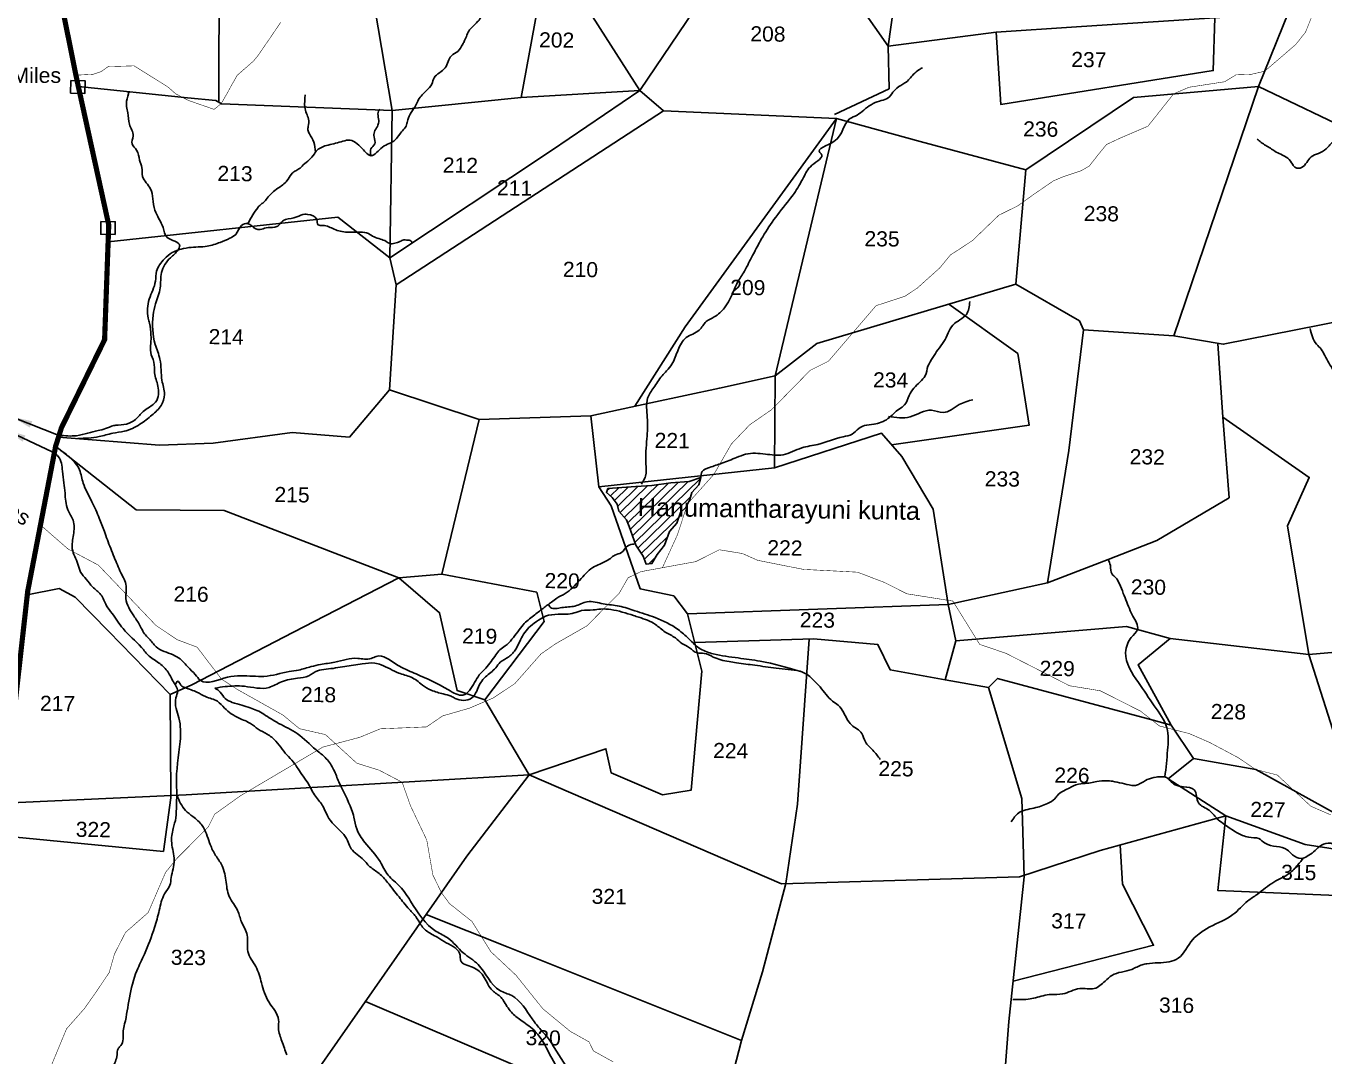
# Model space of a CAD drawing. Header units: feet. Extents: x 751091 to 766702, y 1607162 to 1618807.
# Drawn here: x 752347 to 754859, y 1612385 to 1614378 of the extents above; entities that cross this region are included whole.
import ezdxf
from ezdxf.enums import TextEntityAlignment as Align

# ---------------------------------------------------------------- set-up
doc = ezdxf.new("R2010")
doc.units = ezdxf.units.FT
doc.header["$LTSCALE"] = 15
doc.header["$MEASUREMENT"] = 0
doc.linetypes.add('HIDDEN2', pattern=[0.1875, 0.125, -0.0625])
for name, color, linetype in [('PLOT', 7, 'Continuous'), ('PLOT NO', 7, 'Continuous'), ('ROADS', 6, 'Continuous'), ('TANKS-STREAM', 4, 'Continuous'), ('VILLAGE STONES', 240, 'Continuous')]:
    doc.layers.add(name, color=color, linetype=linetype)
doc.layers.add('VILLAGE BOUNDRY', color=5, linetype='HIDDEN2', lineweight=100)
doc.styles.get("Standard").update_dxf_attribs({"font": 'arial.ttf'})
doc.dimstyles.get("Standard").update_dxf_attribs({"dimtxt": 0.18, "dimasz": 40, "dimexe": 0.18, "dimexo": 0.0625, "dimgap": 0.09, "dimtad": 0, "dimtih": 1, "dimtoh": 1, "dimdec": 4, "dimzin": 0, "dimdsep": 46, "dimtxsty": 'Standard', "dimcen": 0.09, "dimadec": 0, "dimazin": 0, "dimtfac": 1, "dimtdec": 4, "dimtofl": 0, "dimtmove": 0, "dimatfit": 3, "dimfxl": 1, "dimtolj": 1, "dimtzin": 0, "dimarcsym": 0})
pattern_1 = [(44.195984, (-2315.616, 53486.583), (-8.48262893, 8.72410213), [])]

msp = doc.modelspace()

# ---------------------------------------------------------------- hatches: boundary and pattern name
at = {"layer": 'TANKS-STREAM'}
h = msp.add_hatch(dxfattribs=at)
h.set_pattern_fill('ANSI31', color=256, scale=97.345554, angle=-0.804)
h.set_pattern_definition(pattern_1)
h.paths.add_polyline_path([(753518.3, 1613374.6), (753518.2, 1613374.6), (753518, 1613374.6), (753518.1, 1613374.6), (753518.2, 1613374.6), (753518.2, 1613374.6)])
h.paths.add_polyline_path([(753508.9, 1613369.8), (753508.8, 1613369.7), (753508.7, 1613369.5), (753508.7, 1613369.6), (753508.8, 1613369.6), (753508.8, 1613369.7), (753508.9, 1613369.7)])
h.paths.add_polyline_path([(753508.6, 1613369.5), (753508.5, 1613369.3), (753508.4, 1613369.2), (753508.5, 1613369.3), (753508.5, 1613369.3), (753508.6, 1613369.4), (753508.6, 1613369.4)])
h.paths.add_polyline_path([(753509.2, 1613370.1), (753509.1, 1613370), (753509, 1613369.8), (753509, 1613369.9), (753509.1, 1613369.9), (753509.1, 1613370), (753509.2, 1613370)])
h.paths.add_polyline_path([(753508.4, 1613369.2), (753508.3, 1613369), (753508.1, 1613368.9), (753508.2, 1613368.9), (753508.2, 1613369), (753508.3, 1613369), (753508.3, 1613369.1)])
h.paths.add_polyline_path([(753509.5, 1613370.4), (753509.4, 1613370.3), (753509.3, 1613370.1), (753509.3, 1613370.2), (753509.4, 1613370.2), (753509.4, 1613370.3), (753509.5, 1613370.3)])
h.paths.add_polyline_path([(753508.1, 1613368.8), (753508, 1613368.7), (753507.9, 1613368.6), (753508, 1613368.7), (753508, 1613368.7), (753508, 1613368.8)])
h.paths.add_polyline_path([(753509.8, 1613370.7), (753509.7, 1613370.6), (753509.6, 1613370.4), (753509.6, 1613370.5), (753509.7, 1613370.5), (753509.7, 1613370.6), (753509.8, 1613370.6)])
h.paths.add_polyline_path([(753507.9, 1613368.6), (753507.8, 1613368.4), (753507.8, 1613368.4), (753507.8, 1613368.5)])
h.paths.add_polyline_path([(753510.1, 1613371), (753510, 1613370.9), (753509.8, 1613370.7), (753509.9, 1613370.8), (753509.9, 1613370.8), (753510, 1613370.9), (753510.1, 1613370.9)])
h.paths.add_polyline_path([(753653.2, 1613507.5), (753653.1, 1613507.2), (753653.1, 1613507.2), (753653.1, 1613507.2), (753653.1, 1613507.2), (753653.1, 1613507.3), (753653.2, 1613507.3), (753653.2, 1613507.3), (753653.2, 1613507.3), (753653.2, 1613507.3), (753653.2, 1613507.3), (753653.2, 1613507.3), (753653.2, 1613507.4), (753653.2, 1613507.4), (753653.2, 1613507.4), (753653.2, 1613507.4), (753653.2, 1613507.4), (753653.2, 1613507.4), (753653.2, 1613507.4), (753653.2, 1613507.5), (753653.2, 1613507.5), (753653.2, 1613507.5), (753653.2, 1613507.5), (753653.2, 1613507.5), (753653.2, 1613507.5), (753653.2, 1613507.5)])
h.paths.add_polyline_path([(753510.4, 1613371.2), (753510.3, 1613371.1), (753510.2, 1613371), (753510.2, 1613371.1), (753510.3, 1613371.1), (753510.3, 1613371.2), (753510.4, 1613371.2)])
h.paths.add_polyline_path([(753653.1, 1613507), (753653.1, 1613506.8), (753653.1, 1613506.8), (753653.1, 1613506.9), (753653.1, 1613506.9), (753653.1, 1613506.9), (753653.1, 1613506.9), (753653.1, 1613506.9), (753653.1, 1613506.9), (753653.1, 1613506.9), (753653.1, 1613507), (753653.1, 1613507), (753653.1, 1613507), (753653.1, 1613507), (753653.1, 1613507), (753653.1, 1613507), (753653.1, 1613507), (753653.1, 1613507.1), (753653.1, 1613507.1), (753653.1, 1613507.1), (753653.1, 1613507.1), (753653.1, 1613507.1), (753653.1, 1613507.1), (753653.1, 1613507.1), (753653.1, 1613507.2), (753653.1, 1613507.2), (753653.1, 1613507.2)])
h.paths.add_polyline_path([(753510.7, 1613371.5), (753510.6, 1613371.4), (753510.5, 1613371.3), (753510.5, 1613371.3), (753510.6, 1613371.4), (753510.6, 1613371.4), (753510.7, 1613371.5)])
h.paths.add_polyline_path([(753653.1, 1613506.6), (753653.1, 1613506.5), (753653.1, 1613506.5), (753653.1, 1613506.5), (753653.1, 1613506.5), (753653.1, 1613506.5), (753653.1, 1613506.5), (753653.1, 1613506.6), (753653.1, 1613506.6), (753653.1, 1613506.6), (753653.1, 1613506.6), (753653.1, 1613506.6), (753653.1, 1613506.6), (753653.1, 1613506.6), (753653.1, 1613506.7), (753653.1, 1613506.7), (753653.1, 1613506.7), (753653.1, 1613506.7), (753653.1, 1613506.7), (753653.1, 1613506.7), (753653.1, 1613506.7), (753653.1, 1613506.8), (753653.1, 1613506.8), (753653.1, 1613506.8), (753653.1, 1613506.8), (753653.1, 1613506.8), (753653.1, 1613506.8)])
h.paths.add_polyline_path([(753511, 1613371.8), (753510.9, 1613371.7), (753510.8, 1613371.5), (753510.8, 1613371.6), (753510.9, 1613371.6), (753510.9, 1613371.7), (753511, 1613371.7)])
h.paths.add_polyline_path([(753653, 1613506.3), (753653, 1613506.1), (753653, 1613506.1), (753653, 1613506.1), (753653, 1613506.1), (753653, 1613506.2), (753653, 1613506.2), (753653, 1613506.2), (753653, 1613506.2), (753653, 1613506.2), (753653, 1613506.2), (753653, 1613506.2), (753653, 1613506.3), (753653, 1613506.3), (753653, 1613506.3), (753653, 1613506.3), (753653, 1613506.3), (753653, 1613506.3), (753653, 1613506.3), (753653, 1613506.4), (753653, 1613506.4), (753653, 1613506.4), (753653.1, 1613506.4), (753653.1, 1613506.4), (753653.1, 1613506.4), (753653.1, 1613506.4), (753653.1, 1613506.5)])
h.paths.add_polyline_path([(753511.4, 1613372), (753511.2, 1613371.9), (753511.1, 1613371.8), (753511.1, 1613371.8), (753511.2, 1613371.9), (753511.3, 1613371.9), (753511.3, 1613372)])
h.paths.add_polyline_path([(753653, 1613505.9), (753653, 1613505.7), (753653, 1613505.7), (753653, 1613505.8), (753653, 1613505.8), (753653, 1613505.8), (753653, 1613505.8), (753653, 1613505.8), (753653, 1613505.8), (753653, 1613505.8), (753653, 1613505.9), (753653, 1613505.9), (753653, 1613505.9), (753653, 1613505.9), (753653, 1613505.9), (753653, 1613505.9), (753653, 1613505.9), (753653, 1613506), (753653, 1613506), (753653, 1613506), (753653, 1613506), (753653, 1613506), (753653, 1613506), (753653, 1613506), (753653, 1613506.1), (753653, 1613506.1), (753653, 1613506.1)])
h.paths.add_polyline_path([(753511.7, 1613372.2), (753511.6, 1613372.1), (753511.4, 1613372), (753511.5, 1613372.1), (753511.5, 1613372.1), (753511.6, 1613372.2), (753511.6, 1613372.2)])
h.paths.add_polyline_path([(753653, 1613505.5), (753652.9, 1613505.4), (753652.9, 1613505.4), (753652.9, 1613505.4), (753652.9, 1613505.4), (753653, 1613505.4), (753653, 1613505.4), (753653, 1613505.4), (753653, 1613505.5), (753653, 1613505.5), (753653, 1613505.5), (753653, 1613505.5), (753653, 1613505.5), (753653, 1613505.5), (753653, 1613505.5), (753653, 1613505.6), (753653, 1613505.6), (753653, 1613505.6), (753653, 1613505.6), (753653, 1613505.6), (753653, 1613505.6), (753653, 1613505.6), (753653, 1613505.7), (753653, 1613505.7), (753653, 1613505.7), (753653, 1613505.7), (753653, 1613505.7)])
h.paths.add_polyline_path([(753512, 1613372.4), (753511.9, 1613372.4), (753511.8, 1613372.3), (753511.8, 1613372.3), (753511.9, 1613372.3), (753511.9, 1613372.4), (753512, 1613372.4)])
h.paths.add_polyline_path([(753652.9, 1613505.2), (753652.9, 1613505), (753652.9, 1613505), (753652.9, 1613505), (753652.9, 1613505), (753652.9, 1613505.1), (753652.9, 1613505.1), (753652.9, 1613505.1), (753652.9, 1613505.1), (753652.9, 1613505.1), (753652.9, 1613505.1), (753652.9, 1613505.1), (753652.9, 1613505.2), (753652.9, 1613505.2), (753652.9, 1613505.2), (753652.9, 1613505.2), (753652.9, 1613505.2), (753652.9, 1613505.2), (753652.9, 1613505.2), (753652.9, 1613505.3), (753652.9, 1613505.3), (753652.9, 1613505.3), (753652.9, 1613505.3), (753652.9, 1613505.3), (753652.9, 1613505.3), (753652.9, 1613505.3), (753652.9, 1613505.3)])
h.paths.add_polyline_path([(753512.4, 1613372.6), (753512.2, 1613372.6), (753512.1, 1613372.5), (753512.2, 1613372.5), (753512.2, 1613372.5), (753512.3, 1613372.6), (753512.3, 1613372.6)])
h.paths.add_polyline_path([(753652.9, 1613504.8), (753652.9, 1613504.6), (753652.9, 1613504.6), (753652.9, 1613504.7), (753652.9, 1613504.7), (753652.9, 1613504.7), (753652.9, 1613504.7), (753652.9, 1613504.7), (753652.9, 1613504.7), (753652.9, 1613504.7), (753652.9, 1613504.8), (753652.9, 1613504.8), (753652.9, 1613504.8), (753652.9, 1613504.8), (753652.9, 1613504.8), (753652.9, 1613504.8), (753652.9, 1613504.8), (753652.9, 1613504.9), (753652.9, 1613504.9), (753652.9, 1613504.9), (753652.9, 1613504.9), (753652.9, 1613504.9), (753652.9, 1613504.9), (753652.9, 1613504.9), (753652.9, 1613505), (753652.9, 1613505), (753652.9, 1613505)])
h.paths.add_polyline_path([(753512.7, 1613372.8), (753512.6, 1613372.8), (753512.5, 1613372.7), (753512.5, 1613372.7), (753512.6, 1613372.7), (753512.6, 1613372.8), (753512.7, 1613372.8)])
h.paths.add_polyline_path([(753652.9, 1613504.4), (753652.8, 1613504.2), (753652.8, 1613504.2), (753652.8, 1613504.3), (753652.8, 1613504.3), (753652.8, 1613504.3), (753652.8, 1613504.3), (753652.8, 1613504.3), (753652.8, 1613504.3), (753652.8, 1613504.3), (753652.8, 1613504.4), (753652.9, 1613504.4), (753652.9, 1613504.4), (753652.9, 1613504.4), (753652.9, 1613504.4), (753652.9, 1613504.4), (753652.9, 1613504.4), (753652.9, 1613504.5), (753652.9, 1613504.5), (753652.9, 1613504.5), (753652.9, 1613504.5), (753652.9, 1613504.5), (753652.9, 1613504.5), (753652.9, 1613504.5), (753652.9, 1613504.6), (753652.9, 1613504.6), (753652.9, 1613504.6)])
h.paths.add_polyline_path([(753513.1, 1613373), (753513, 1613373), (753512.8, 1613372.9), (753512.9, 1613372.9), (753512.9, 1613372.9), (753513, 1613373), (753513, 1613373)])
h.paths.add_polyline_path([(753652.8, 1613504.1), (753652.8, 1613503.9), (753652.8, 1613503.9), (753652.8, 1613503.9), (753652.8, 1613503.9), (753652.8, 1613504), (753652.8, 1613504), (753652.8, 1613504), (753652.8, 1613504), (753652.8, 1613504), (753652.8, 1613504), (753652.8, 1613504)])
h.paths.add_polyline_path([(753513.5, 1613373.2), (753513.3, 1613373.1), (753513.2, 1613373.1), (753513.2, 1613373.1), (753513.3, 1613373.1), (753513.4, 1613373.1), (753513.4, 1613373.2)])
h.paths.add_polyline_path([(753523.8, 1613375.4), (753523.5, 1613375.4), (753523.6, 1613375.4), (753523.6, 1613375.4), (753523.7, 1613375.4), (753523.8, 1613375.4)])
h.paths.add_polyline_path([(753513.9, 1613373.4), (753513.7, 1613373.3), (753513.5, 1613373.2), (753513.6, 1613373.3), (753513.7, 1613373.3), (753513.7, 1613373.3), (753513.8, 1613373.3)])
h.paths.add_polyline_path([(753522.9, 1613375.3), (753522.7, 1613375.3), (753522.8, 1613375.3), (753522.9, 1613375.3), (753523, 1613375.3), (753523, 1613375.3)])
h.paths.add_polyline_path([(753514.2, 1613373.5), (753514.1, 1613373.5), (753513.9, 1613373.4), (753514, 1613373.4), (753514, 1613373.4), (753514.1, 1613373.5), (753514.2, 1613373.5)])
h.paths.add_polyline_path([(753522.5, 1613375.2), (753522.4, 1613375.2), (753522.5, 1613375.2), (753522.5, 1613375.2), (753522.6, 1613375.3), (753522.7, 1613375.3)])
h.paths.add_polyline_path([(753514.6, 1613373.6), (753514.4, 1613373.6), (753514.3, 1613373.5), (753514.4, 1613373.6), (753514.4, 1613373.6), (753514.5, 1613373.6)])
h.paths.add_polyline_path([(753522.1, 1613375.2), (753522, 1613375.2), (753522.1, 1613375.2), (753522.2, 1613375.2), (753522.2, 1613375.2), (753522.3, 1613375.2)])
h.paths.add_polyline_path([(753514.9, 1613373.8), (753514.7, 1613373.7), (753514.6, 1613373.7), (753514.7, 1613373.7), (753514.7, 1613373.7), (753514.8, 1613373.7)])
h.paths.add_polyline_path([(753521.8, 1613375.2), (753521.6, 1613375.1), (753521.7, 1613375.1), (753521.8, 1613375.2), (753521.9, 1613375.2), (753521.9, 1613375.2)])
h.paths.add_polyline_path([(753515.2, 1613373.9), (753515.1, 1613373.8), (753514.9, 1613373.8), (753515, 1613373.8), (753515.1, 1613373.8), (753515.1, 1613373.8)])
h.paths.add_polyline_path([(753521.4, 1613375.1), (753521.3, 1613375.1), (753521.3, 1613375.1), (753521.4, 1613375.1), (753521.5, 1613375.1), (753521.6, 1613375.1)])
h.paths.add_polyline_path([(753515.5, 1613374), (753515.4, 1613373.9), (753515.3, 1613373.9), (753515.3, 1613373.9), (753515.4, 1613373.9), (753515.5, 1613374)])
h.paths.add_polyline_path([(753521, 1613375.1), (753520.9, 1613375), (753521, 1613375.1), (753521, 1613375.1), (753521.1, 1613375.1), (753521.2, 1613375.1)])
h.paths.add_polyline_path([(753515.9, 1613374.1), (753515.7, 1613374), (753515.6, 1613374), (753515.7, 1613374), (753515.7, 1613374), (753515.8, 1613374.1)])
h.paths.add_polyline_path([(753520.7, 1613375), (753520.5, 1613375), (753520.6, 1613375), (753520.7, 1613375), (753520.8, 1613375), (753520.8, 1613375)])
h.paths.add_polyline_path([(753516.2, 1613374.2), (753516.1, 1613374.1), (753515.9, 1613374.1), (753516, 1613374.1), (753516.1, 1613374.1), (753516.1, 1613374.2)])
h.paths.add_polyline_path([(753520.3, 1613375), (753520.2, 1613374.9), (753520.2, 1613375), (753520.3, 1613375), (753520.4, 1613375), (753520.5, 1613375)])
h.paths.add_polyline_path([(753516.6, 1613374.3), (753516.4, 1613374.2), (753516.3, 1613374.2), (753516.3, 1613374.2), (753516.4, 1613374.2), (753516.5, 1613374.2)])
h.paths.add_polyline_path([(753519.9, 1613374.9), (753519.8, 1613374.9), (753519.9, 1613374.9), (753520, 1613374.9), (753520, 1613374.9), (753520.1, 1613374.9)])
h.paths.add_polyline_path([(753516.9, 1613374.3), (753516.8, 1613374.3), (753516.6, 1613374.3), (753516.7, 1613374.3), (753516.8, 1613374.3), (753516.8, 1613374.3)])
h.paths.add_polyline_path([(753519.6, 1613374.9), (753519.4, 1613374.8), (753519.5, 1613374.9), (753519.6, 1613374.9), (753519.7, 1613374.9), (753519.7, 1613374.9)])
h.paths.add_polyline_path([(753517.2, 1613374.4), (753517.1, 1613374.4), (753517, 1613374.4), (753517, 1613374.4), (753517.1, 1613374.4), (753517.2, 1613374.4)])
h.paths.add_polyline_path([(753519.2, 1613374.8), (753519.1, 1613374.8), (753519.2, 1613374.8), (753519.2, 1613374.8), (753519.3, 1613374.8), (753519.4, 1613374.8)])
h.paths.add_polyline_path([(753517.6, 1613374.5), (753517.4, 1613374.5), (753517.3, 1613374.4), (753517.4, 1613374.5), (753517.5, 1613374.5), (753517.5, 1613374.5)])
h.paths.add_polyline_path([(753518.9, 1613374.7), (753518.7, 1613374.7), (753518.8, 1613374.7), (753518.9, 1613374.7), (753518.9, 1613374.8), (753519, 1613374.8)])
h.paths.add_polyline_path([(753517.9, 1613374.6), (753517.8, 1613374.5), (753517.7, 1613374.5), (753517.7, 1613374.5), (753517.8, 1613374.5), (753517.9, 1613374.6)])
h.paths.add_polyline_path([(753518.7, 1613374.7), (753518.5, 1613374.7), (753518.4, 1613374.7), (753518.4, 1613374.7), (753518.5, 1613374.7), (753518.6, 1613374.7)])
h = msp.add_hatch(dxfattribs=at)
h.set_pattern_fill('ANSI31', color=256, scale=97.345554, angle=-0.804)
h.set_pattern_definition(pattern_1)
h.paths.add_polyline_path([(753509.5, 1613422.6), (753514.1, 1613409.7), (753527.2, 1613373.1), (753541.3, 1613351.9), (753547.2, 1613336.6), (753558.4, 1613337.5), (753568.7, 1613355.2), (753582.8, 1613373.1), (753592.5, 1613399.7), (753606.9, 1613415.9), (753613.6, 1613436.6), (753623.8, 1613446), (753631.5, 1613461.3), (753635.8, 1613475.4), (753649.3, 1613489.7), (753652.8, 1613503.9), (753630.4, 1613496.5), (753594.8, 1613493.8), (753558.4, 1613488.9), (753527, 1613486.8), (753473.1, 1613483), (753470.3, 1613475.3), (753481.6, 1613465.3), (753491, 1613452.7), (753494.6, 1613439.1)])

# ---------------------------------------------------------------- linework, layer by layer
at = {"layer": 'PLOT'}
for points in [[(753472.6, 1615083.6), (753662.7, 1615088.3), (753827.7, 1614816.5), (753770.6, 1614703.6), (753744.3, 1614562.6), (753535.1, 1614253.2), (753432.9, 1614412), (753363.1, 1614552.3), (753305.5, 1614239.2)], [(752747.8, 1614788.7), (752757.6, 1614710.3), (752680.4, 1614666.1), (752689, 1614627.2), (752769.5, 1614601.5), (752721.1, 1614492), (752720.1, 1614230.2)], [(754067.5, 1614711.7), (754015.6, 1614338.8), (754017.4, 1614256.2), (753911.6, 1614206.7)], [(753090.1, 1614692.3), (753053.6, 1614601.1), (753021.7, 1614416), (753056, 1614214.4)], [(755939.6, 1614583.4), (755581.3, 1614577.1), (755334.8, 1614572.7), (755105.9, 1614538.7), (755044.1, 1614583.2), (754896.9, 1614475.7), (754791, 1614405.9), (754732.2, 1614260.5), (754568.4, 1613778.3), (754664.1, 1613761.9), (754945.1, 1613817.3), (755106.8, 1613801.9), (755146, 1613836.2)], [(754791, 1614405.9), (754667.1, 1614394.5), (754380.3, 1614376), (754224.7, 1614365.9), (754015.6, 1614338.8), (753895.5, 1614510.2)], [(752448.5, 1614260.3), (752659.6, 1614239), (752714.4, 1614233.5), (752725.8, 1614226.9), (753056, 1614214.4), (753305.5, 1614239.2), (753535.1, 1614253.2), (753581, 1614213.8), (753915.5, 1614198.4), (754077.6, 1614154), (754282.1, 1614099.7), (754490.1, 1614239.5), (754732.2, 1614260.5), (754926.4, 1614167.8), (755021.9, 1614367.5), (755169, 1614397.5), (755390, 1614334.9), (755432.2, 1614159.6), (755469.5, 1614168.6), (755433.9, 1614316.5), (755495.7, 1614381.4)], [(754224.7, 1614365.9), (754233.8, 1614225.5), (754644.5, 1614291.5), (754647.4, 1614393.2)], [(753051.1, 1613929.2), (753364.2, 1614137.1), (753535.1, 1614253.2)], [(752506.2, 1613960.1), (752950.4, 1614007.8), (753051.1, 1613929.2), (753056, 1614214.4)], [(753581, 1614213.8), (753063.3, 1613876.9), (753051.1, 1613929.2)], [(753050.8, 1613673.6), (753224.2, 1613616.7), (753440.5, 1613623.8), (753556.4, 1613648.7), (753689, 1613677.3), (753797.2, 1613700.6), (753915.5, 1614198.4)], [(753915.5, 1614198.4), (753782, 1614014.8), (753622.7, 1613795.7), (753525.2, 1613642)], [(753797.2, 1613700.6), (753877.4, 1613763.2), (754262.3, 1613878.4), (754282.1, 1614099.7)], [(752410.1, 1613582.5), (752605.3, 1613567), (752709.1, 1613570.3), (752862.1, 1613591.2), (752972.9, 1613582.5), (753050.8, 1613673.6), (753063.3, 1613876.9)], [(754262.3, 1613878.4), (754385.6, 1613807.1), (754393.4, 1613789.8), (754568.4, 1613778.3)], [(754133.2, 1613839.8), (754266.4, 1613743.9), (754288.7, 1613605.6), (754022.3, 1613567.3)], [(754945.1, 1613817.3), (754972.8, 1613687.6), (755037.4, 1613690.9), (754981.9, 1613577.9), (755088.2, 1613388.1), (755095, 1613185.1), (754829.4, 1613161.9), (754908.4, 1612914.8), (754942.1, 1612809.3), (754951.6, 1612774.3), (754822.7, 1612794.2), (754668.8, 1612849.5), (754425.9, 1612782.5), (754269.8, 1612731.5), (753809.1, 1612718.3), (753321.1, 1612929.2), (753200.3, 1612771.4), (753064.9, 1612577.8), (752882.7, 1612317.2), (752636.1, 1612190.9), (752474, 1612094.7), (752469.5, 1612074.1), (752470.5, 1612043.5), (752305.1, 1611960)], [(754393.4, 1613789.8), (754365.2, 1613556.1), (754324.1, 1613300.1)], [(753641.2, 1613185), (753870.8, 1613191.8), (753995.8, 1613181), (754019.3, 1613132.2), (754125.6, 1613112.9), (754146.6, 1613188.4), (754131.4, 1613258.3), (754324.1, 1613300.1), (754441.4, 1613345.7), (754535.6, 1613382.3), (754675.6, 1613464.9), (754663, 1613621), (754653.7, 1613763.7)], [(753440.5, 1613623.8), (753455.6, 1613485.9), (753795.3, 1613523.1), (753797.2, 1613700.6)], [(752304.5, 1612873.9), (752656.9, 1612890.1), (753321.1, 1612929.2), (753235, 1613073.9), (753181.4, 1613091.8), (753147.6, 1613242.4), (753068.6, 1613309.9), (753151.8, 1613317.1), (753224.2, 1613616.7)], [(754146.6, 1613188.4), (754476.6, 1613215.9), (754561.4, 1613193), (754829.4, 1613161.9), (754788.5, 1613410.8), (754830.5, 1613504.2), (754663, 1613621)], [(753795.3, 1613523.1), (754002.7, 1613589.9), (754042, 1613544.7), (754102.8, 1613442.8), (754131.4, 1613258.3), (753627.3, 1613240.2), (753600.6, 1613275.5), (753535.6, 1613289), (753479.5, 1613449.2), (753455.6, 1613485.9)], [(752404.5, 1613564.5), (752560.1, 1613441.8), (752730.5, 1613440.3), (753068.6, 1613309.9), (752864.5, 1613204.7), (752667.8, 1613103.3), (752626.4, 1613084.5), (752506.9, 1613206.8), (752442.4, 1613272.8), (752411.3, 1613289.2), (752349.7, 1613277.4)], [(753151.8, 1613317.1), (753335.5, 1613282.2), (753349.6, 1613225.3), (753235, 1613073.9)], [(753321.1, 1612929.2), (753469.4, 1612979.4), (753479.7, 1612932.7), (753578.8, 1612890.4), (753634.1, 1612899.2), (753655.1, 1613129.8), (753627.3, 1613240.2)], [(753862.6, 1613191.5), (753840.3, 1612871.9), (753817.3, 1612718.5), (753772.2, 1612547.6), (753731.5, 1612414.9), (753676.8, 1612203), (753659.7, 1612040.5), (753616.2, 1611899.9), (753698.1, 1611732.7), (753728.7, 1611634.9), (753777, 1611442.8), (753724.1, 1611302.4), (753247.5, 1611405.1), (753215.5, 1611412), (753139.2, 1611612.7), (752971.1, 1612042.7), (752973.3, 1612093.3), (752882.7, 1612317.2)], [(754561.4, 1613193), (754499, 1613142), (754563.4, 1613025.2)], [(754125.6, 1613112.9), (754209.9, 1613097.7), (754274.2, 1612883.4), (754278.6, 1612731.7), (754249.2, 1612452), (754214.7, 1612007.7), (754368.5, 1611762.3), (754555.6, 1611463.8), (754998.2, 1611595.7), (755327.6, 1611692.4), (755366.7, 1611971.7), (755386.1, 1612035.9), (755388.3, 1612084.5), (755436.1, 1612268.7), (755493.7, 1612493.9), (755581.1, 1612648.3), (755543.3, 1612736.1), (755637.4, 1612808.9)], [(754209.9, 1613097.7), (754227.3, 1613115.5), (754528.1, 1613034.7), (754563.4, 1613025.2), (754606.3, 1612960.3), (754557.5, 1612921.4), (754668.8, 1612849.5)], [(752626.4, 1613084.5), (752627.6, 1612884.2), (752613.1, 1612780.9), (752300.9, 1612810.8)], [(754606.3, 1612960.3), (754726.7, 1612939.2), (754937.9, 1612822.3), (755019.1, 1612868.5), (755219.5, 1612719.2), (755302.6, 1612684.2), (755353, 1612682), (755367.3, 1612724.5)], [(754668.8, 1612849.5), (754653.6, 1612705), (754945.2, 1612692.7)], [(754257.3, 1612529.5), (754529.1, 1612599.1), (754468.7, 1612717.5), (754464.7, 1612793.2)], [(753121.5, 1612658.8), (753280.3, 1612595.8), (753731.5, 1612414.9)], [(753676.8, 1612203), (753004, 1612490.7)]]:
    msp.add_lwpolyline(points, dxfattribs=at)
at = {"layer": 'ROADS', "linetype": 'HIDDEN2', "ltscale": 10, "const_width": 1}
for points in [[(752840.1, 1614384.8), (752818.5, 1614353), (752796.1, 1614320.5), (752787.4, 1614309.8), (752756, 1614282.4), (752745.8, 1614264.6), (752736, 1614246.7), (752724.9, 1614227.4), (752711.2, 1614216.4), (752697.5, 1614221.1), (752661.2, 1614233.8), (752637.1, 1614246.3), (752621.4, 1614260), (752583.3, 1614283.8), (752556.4, 1614300.6), (752527.5, 1614299.7), (752506.2, 1614299.1), (752492.4, 1614289.3), (752477.2, 1614284.2), (752455.6, 1614283.1), (752443.8, 1614282.5)], [(753578.7, 1613329.6), (753607.6, 1613393), (753627.6, 1613453.7), (753678.3, 1613510.3), (753712.3, 1613569.2), (753747.8, 1613606.3), (753790.1, 1613635.5), (753829.3, 1613675.5), (753864.5, 1613711.4), (753900, 1613729.2), (753919.3, 1613751.7), (753942.8, 1613779.1), (753992.1, 1613836.6), (754047.8, 1613854.7), (754071.5, 1613870.3), (754096.5, 1613892.7), (754115.7, 1613909.9), (754135.8, 1613934.6), (754155, 1613947), (754178.7, 1613962.6), (754229.8, 1614011.7), (754266.2, 1614029.6), (754298.2, 1614052.6), (754335.4, 1614078.1), (754355.8, 1614086.7), (754389, 1614097.6), (754404.9, 1614106.9), (754423, 1614130.1), (754437.9, 1614148.3), (754465.4, 1614161.2), (754518.3, 1614183.9), (754567.8, 1614246.3), (754597.5, 1614259.1), (754654.1, 1614267.9), (754666.6, 1614269.8), (754688.6, 1614283.2), (754717.8, 1614284.1), (754744.2, 1614290.2), (754804.5, 1614342.1), (754823.2, 1614365.9), (754834.4, 1614393.7)], [(753483.4, 1612373.7), (753445.2, 1612394.8), (753436.7, 1612412.3), (753400.3, 1612432.7), (753347.4, 1612476.3), (753295.3, 1612541.3), (753246.8, 1612586.7), (753210.2, 1612645.3), (753166.5, 1612680), (753151.1, 1612701), (753134.5, 1612735.2), (753122.7, 1612802.8), (753107, 1612835.8), (753091.3, 1612868.9), (753075, 1612914.7), (753030.9, 1612937.8), (752987.1, 1612951.6), (752952.3, 1612983.4), (752926.6, 1613006.8), (752876.4, 1613018.2), (752844.4, 1613044.6), (752791.2, 1613074.5), (752755.2, 1613094.7), (752725.4, 1613114.3), (752690.1, 1613160.5), (752678.2, 1613176), (752640, 1613190.3), (752598.8, 1613217.8), (752574.2, 1613243.6), (752525.5, 1613294.6), (752487.3, 1613334.6), (752459, 1613349.6), (752428.9, 1613365.6), (752404.2, 1613387), (752375.2, 1613412.4)], [(752392.3, 1612357.2), (752425.6, 1612437.5), (752460.1, 1612476.6), (752483, 1612509), (752483, 1612509), (752508.3, 1612546.7), (752518.5, 1612582.6), (752539.8, 1612624.1), (752583.6, 1612662.5), (752617.3, 1612740.3), (752639.3, 1612767.3), (752699.7, 1612827.9), (752712.3, 1612852.8), (752761.8, 1612888.2), (752840.1, 1612934.4), (752921.8, 1612982.7), (752992.6, 1613001.4), (753032.9, 1613018), (753084.2, 1613020.1), (753122.3, 1613021.7), (753153.3, 1613042.9), (753205.5, 1613058), (753251.2, 1613077.6), (753293.1, 1613105.4), (753343.7, 1613162.8), (753372.2, 1613182.6), (753432.7, 1613217.2), (753495.3, 1613280.6), (753512.4, 1613310.3), (753537, 1613322), (753590.9, 1613331.9), (753643.2, 1613341.4), (753688.7, 1613364.4), (753733.6, 1613357.1), (753762.9, 1613344), (753851.5, 1613326.4), (753910.5, 1613323.4), (753956.4, 1613321), (754008.9, 1613300.9), (754051.8, 1613279.2), (754140.7, 1613265.1), (754170.5, 1613217.1), (754192.7, 1613181.3), (754243.8, 1613163.9), (754306.8, 1613131.8), (754366.5, 1613101.3), (754425.9, 1613091.6), (754464.4, 1613072.2), (754504.1, 1613052.1), (754540.4, 1613023.5), (754569.4, 1613016.1), (754598, 1613008.8), (754637.6, 1612991.6), (754692.7, 1612962.3), (754726.7, 1612939.2), (754768.5, 1612928.6), (754801.7, 1612897.7), (754833.3, 1612868.3), (754872.3, 1612851.3)]]:
    msp.add_lwpolyline(points, dxfattribs=at)
at = {"layer": 'TANKS-STREAM'}
msp.add_lwpolyline([(753473.1, 1613483), (753527, 1613486.8), (753558.4, 1613488.9), (753594.8, 1613493.8), (753630.4, 1613496.5), (753652.8, 1613503.9), (753649.3, 1613489.7), (753635.8, 1613475.4), (753631.5, 1613461.3), (753623.8, 1613446), (753613.6, 1613436.6), (753606.9, 1613415.9), (753592.5, 1613399.7), (753592.5, 1613399.7), (753582.8, 1613373.1), (753568.7, 1613355.2), (753558.4, 1613337.5), (753547.2, 1613336.6), (753541.3, 1613351.9), (753527.2, 1613373.1), (753514.1, 1613409.7), (753509.5, 1613422.6), (753494.6, 1613439.1), (753491, 1613452.7), (753481.6, 1613465.3), (753470.3, 1613475.3), (753473.1, 1613483)], dxfattribs=at)
for points in [[(752776.4, 1613995.5), (752786.1, 1614012.2), (752795.5, 1614026.2), (752800.8, 1614031.8), (752806.8, 1614036.2), (752813.6, 1614044.5), (752834.8, 1614063.9), (752852.1, 1614078), (752860.9, 1614091.2), (752867.5, 1614096.6), (752875.2, 1614101.2), (752883.7, 1614108.8), (752905.2, 1614130.1), (752908.7, 1614135.3), (752928.5, 1614146.4), (752957.1, 1614153.7), (752970.8, 1614157), (752997.8, 1614140.7), (753015.2, 1614126.6), (753037, 1614143.4), (753061.5, 1614157.2), (753070.3, 1614168.4), (753083.7, 1614186.6), (753085.9, 1614195.9), (753101.4, 1614224.4), (753106.8, 1614235.2), (753121.9, 1614252.6), (753132.3, 1614265.3), (753137, 1614277.5), (753158.3, 1614296.8), (753163.9, 1614309.1), (753170.3, 1614319.9), (753182.8, 1614328.4), (753192.2, 1614342.6), (753196, 1614349.5), (753205.5, 1614370.3), (753213.3, 1614378.2), (753226.9, 1614393.3), (753236.3, 1614409.5), (753245.5, 1614426.7), (753255.2, 1614442.6), (753266.7, 1614468.7), (753282.1, 1614492.8), (753288.3, 1614506.3), (753303, 1614530.5), (753316.9, 1614549.2), (753330.8, 1614576), (753355.5, 1614591.5), (753395.9, 1614625), (753399.6, 1614636.3), (753417.4, 1614656.1), (753428.3, 1614672.6), (753432.4, 1614679.2)], [(753538.1, 1613491.5), (753542.2, 1613498.5), (753545.9, 1613506.5), (753546.8, 1613530.9), (753548.5, 1613579), (753549.5, 1613620.7), (753550.1, 1613657.6), (753561.9, 1613678.1), (753578, 1613700.9), (753586.8, 1613710.3), (753597.1, 1613723.6), (753609, 1613751), (753624.7, 1613774.8), (753649.9, 1613789.3), (753663.6, 1613805.9), (753678.6, 1613814.8), (753699, 1613832.7), (753708.8, 1613847.9), (753722.7, 1613879.1), (753735.5, 1613900), (753751.3, 1613930), (753765.6, 1613957.1), (753770, 1613965.2), (753794.6, 1614003), (753824.5, 1614041.9), (753833.7, 1614053.8), (753842.6, 1614068.5), (753851.9, 1614084.7), (753868.1, 1614108.4), (753886.2, 1614130.2), (753883.4, 1614132.9), (753910.6, 1614154.1), (753941, 1614197.8), (753955.5, 1614205.3), (753968.6, 1614215.1), (753998.6, 1614232.5), (754012.5, 1614236.6), (754032.1, 1614257.6), (754048.1, 1614267.5), (754056.9, 1614275.5), (754064.2, 1614284), (754076.3, 1614293.5), (754081.7, 1614296.7)], [(752447.6, 1613579.6), (752488.6, 1613583.3), (752515, 1613589.7), (752537.2, 1613593.7), (752567.7, 1613607.1), (752590.9, 1613624.9), (752608.8, 1613643.6), (752615.1, 1613665), (752610.3, 1613692.2), (752606.4, 1613733), (752597.2, 1613761.7), (752593.4, 1613818.3), (752597.7, 1613840.1), (752606.9, 1613871), (752609.3, 1613900.5), (752626.8, 1613929.4), (752641.3, 1613944.1), (752644.7, 1613952.9), (752620.5, 1613968.8), (752612.3, 1613987.8), (752596.6, 1614021.2), (752592.4, 1614043.6), (752588.1, 1614062.6), (752572.8, 1614086.6), (752571.6, 1614103.6), (752567, 1614118.1), (752561.3, 1614137.4), (752552.4, 1614149.4), (752554.6, 1614164.9), (752547.3, 1614187.6), (752544.2, 1614209.8), (752542.9, 1614236.7), (752544.3, 1614250.6), (752543.1, 1614250.3)], [(752887.7, 1614244.2), (752886.8, 1614220.8), (752889.9, 1614208.5), (752893.9, 1614197.7), (752893.2, 1614183.2), (752892.6, 1614176.6), (752895.7, 1614169.1), (752903.9, 1614153.2), (752907.6, 1614133.8)], [(753014.9, 1614126.6), (753014.6, 1614140.2), (753022.1, 1614149.4), (753020.7, 1614163), (753021.3, 1614172.7), (753027.2, 1614183.5), (753029.7, 1614192), (753030.6, 1614215.4), (753032, 1614216.8)], [(755096.3, 1614193.6), (755081.1, 1614176.5), (755073.6, 1614163.4), (755062.7, 1614155.9), (755037.7, 1614154.9), (755017.3, 1614153.8), (754974.7, 1614153.9), (754946.1, 1614153.4), (754933.9, 1614153.6), (754915.7, 1614153), (754898.1, 1614155.9), (754889, 1614157.4), (754878.1, 1614154.4), (754863.4, 1614140.1), (754848.1, 1614131.1), (754834, 1614124.5), (754815.6, 1614103.9), (754803.8, 1614103.6), (754798.4, 1614109.6), (754789.1, 1614121.9), (754775.1, 1614129.4), (754763.9, 1614135.4), (754755.3, 1614141), (754737.4, 1614152.6), (754729.7, 1614159)], [(752411.2, 1613585.9), (752445, 1613585.1), (752466.8, 1613590), (752486.6, 1613595), (752501.1, 1613598.7), (752517, 1613604.5), (752525.6, 1613605.5), (752546.8, 1613609.2), (752565.2, 1613622.3), (752571.5, 1613629.5), (752581.8, 1613637.6), (752591.4, 1613644.2), (752597.9, 1613650.1), (752602.5, 1613681.1), (752596.1, 1613706.5), (752594.5, 1613727.6), (752588.5, 1613745.9), (752588.8, 1613763.7), (752589, 1613779.5), (752586.4, 1613802.5), (752583.7, 1613812.6), (752585.7, 1613849.3), (752597.7, 1613884.2), (752599.9, 1613903.3), (752615.1, 1613927), (752630.2, 1613939.3), (752642.2, 1613944.4), (752662.4, 1613948.9), (752698, 1613951.8), (752723, 1613959.1), (752741.4, 1613967), (752753, 1613974.5), (752764.2, 1613991.9), (752776, 1613995.6), (752791.7, 1613985.3), (752800.6, 1613984), (752811.7, 1613987), (752828.7, 1613988.7), (752836, 1613991.8), (752843.4, 1613999.9), (752849.4, 1614003), (752871.1, 1614008.2), (752886.6, 1614013.6), (752892, 1614013.3), (752909.8, 1614003.4), (752912.8, 1613992.9), (752921.4, 1613991.8), (752943.6, 1613984.5), (752968.5, 1613978.8), (752994.3, 1613979.1), (753009.7, 1613976.1), (753020.8, 1613969.6), (753032.9, 1613965.5), (753044.1, 1613960.9), (753051.6, 1613956.6), (753060.6, 1613957.6), (753070.7, 1613960.7), (753078.5, 1613963.7), (753083.4, 1613963.5), (753092.5, 1613961.3), (753094.6, 1613958.1)], [(753652.8, 1613503.9), (753655.6, 1613515.5), (753669.8, 1613523.6), (753693.9, 1613531.8), (753722.3, 1613542.9), (753739.7, 1613549.2), (753777.9, 1613549.5), (753812.3, 1613548.2), (753848.5, 1613561.5), (753879.6, 1613568.2), (753928.4, 1613583), (753946.2, 1613588.2), (753958.5, 1613599.2), (753969.8, 1613604.7), (753987.9, 1613607.1), (754015.1, 1613618.1), (754036.7, 1613636.7), (754047.4, 1613644.8), (754056.2, 1613662.8), (754077.2, 1613689.2), (754087.1, 1613701.1), (754092.6, 1613719.5), (754102.3, 1613736.3), (754111.6, 1613751.4), (754123.5, 1613767.2), (754140.9, 1613799.1), (754167, 1613819.8), (754173.5, 1613844.4)], [(755468.5, 1612989.3), (755479.3, 1613020), (755483.1, 1613042.9), (755457.4, 1613069.6), (755422.7, 1613081.2), (755378.4, 1613107.8), (755364.7, 1613137.2), (755344.2, 1613157.2), (755318.9, 1613177.4), (755272.1, 1613207.9), (755246.4, 1613227.8), (755226.3, 1613247.6), (755198.9, 1613268.4), (755177.5, 1613290.8), (755168.7, 1613295.6), (755159.7, 1613360.1), (755135.1, 1613364.3), (755075.5, 1613365.1), (755058.6, 1613373.8), (755046.7, 1613399.9), (755026.1, 1613424.2), (755001.5, 1613459.8), (754975.8, 1613506.5), (754957.6, 1613546.9), (754946.9, 1613572.6), (754932.4, 1613602.5), (754919.5, 1613622.2), (754908.4, 1613650.4), (754888.4, 1613686.3), (754876.4, 1613711.5), (754860.3, 1613740.2), (754853.6, 1613752.2), (754844.4, 1613762.1), (754832.1, 1613792.4)], [(754016.2, 1613622.1), (754057.8, 1613621.5), (754099.5, 1613634.2), (754121.9, 1613629.8), (754152.9, 1613645.1), (754179.6, 1613654.7)], [(752411.9, 1613558.7), (752433.3, 1613541.7), (752450.7, 1613518.9), (752457.9, 1613493.3), (752474.8, 1613457.4), (752489, 1613425.2), (752498.9, 1613399.6), (752504.6, 1613383.8), (752517.8, 1613350.3), (752530.9, 1613319.8), (752540.9, 1613294.2), (752540.5, 1613269.8), (752555.8, 1613236.6), (752567.4, 1613218), (752580.2, 1613197.3), (752585.5, 1613192.3), (752599, 1613176.6), (752631.8, 1613161), (752645.2, 1613153.2), (752660.7, 1613137.3), (752674.6, 1613123), (752684.5, 1613111.9), (752737.4, 1613117.8), (752786.3, 1613119.8), (752807.4, 1613119.5), (752856.6, 1613128.6), (752874.5, 1613131.6), (752899, 1613138.3), (752917, 1613142.4), (752944.7, 1613146.8), (752989.2, 1613154.3), (753015.2, 1613154), (753025, 1613158.2), (753064.4, 1613142.4), (753087, 1613130.8), (753102.1, 1613124.1), (753164.6, 1613093.4), (753192.7, 1613083.1), (753215.1, 1613107.5), (753224.4, 1613122.2), (753236.7, 1613135.3), (753256.5, 1613161.3), (753264.2, 1613170.7), (753274.6, 1613178.5), (753298.7, 1613205.7), (753309.2, 1613219.3), (753329.2, 1613236.8), (753347.7, 1613251), (753364.2, 1613263.3), (753374.6, 1613270.8), (753390.3, 1613279.7), (753418.5, 1613305.2), (753430.4, 1613318.4), (753443.9, 1613330), (753457.7, 1613336.6), (753478, 1613347.7), (753486.8, 1613354), (753499.5, 1613358.8), (753511.6, 1613372.1), (753523.8, 1613375.4)], [(752401.9, 1613551), (752409.7, 1613544.7), (752417.8, 1613516.3), (752420.6, 1613493.8), (752422.7, 1613474), (752424, 1613458.5), (752428.4, 1613441.4), (752438.2, 1613421.6), (752439, 1613393.3), (752436.8, 1613366.1), (752447.6, 1613336.8), (752452.9, 1613321.3), (752463.9, 1613307.5), (752476.1, 1613292.5), (752492, 1613277.4), (752502.8, 1613256.2), (752513.8, 1613241.2), (752535, 1613211.8), (752570.6, 1613175.5), (752585.8, 1613158.6), (752606.1, 1613144.1), (752622, 1613127.8), (752631, 1613111.6), (752640.5, 1613090.9), (752637.4, 1613078), (752637.7, 1613057), (752643, 1613039), (752645.5, 1612993.7), (752638.2, 1612909.9), (752639.1, 1612889.3), (752638.2, 1612870.3), (752637.2, 1612845.5), (752632, 1612825.2), (752629.1, 1612797.4), (752634.2, 1612763.6), (752628.2, 1612730.2), (752625.5, 1612715.4), (752615.4, 1612698.8), (752605, 1612666.8), (752595.8, 1612633.5), (752576.5, 1612582), (752561.8, 1612550), (752547.4, 1612497.6), (752538.1, 1612447), (752535.4, 1612433.4), (752530.6, 1612405), (752526.3, 1612400.2), (752522.9, 1612383.5), (752513.3, 1612360.1), (752501.2, 1612334.9), (752494.2, 1612327.6), (752487.8, 1612310.4), (752483.2, 1612291.2), (752471.9, 1612277.8)], [(754551.2, 1612924.9), (754556.3, 1612976.7), (754554.9, 1613019.8), (754530.6, 1613062.6), (754499.7, 1613107.7), (754475, 1613165.5), (754478.6, 1613181.9), (754485.9, 1613194.9), (754498.1, 1613210.1), (754489.1, 1613236.1), (754484, 1613246.5), (754470.6, 1613280), (754463, 1613298.5), (754455.7, 1613310.6), (754449, 1613317), (754445.5, 1613333.9), (754441, 1613345.6)], [(753846.3, 1613128.9), (753767.9, 1613148.8), (753725.4, 1613155), (753677, 1613163.2), (753652.9, 1613172.1), (753629.7, 1613192.2), (753609, 1613210), (753564.7, 1613233.2), (753525.3, 1613246.4), (753495.2, 1613255.4), (753464.3, 1613259.9), (753433, 1613263.7), (753409.4, 1613255.5), (753384, 1613252.5), (753362.3, 1613252.8), (753358, 1613258.7)], [(752712.7, 1613096.8), (752732.7, 1613099.6), (752769.7, 1613100.2), (752817.5, 1613098), (752841.7, 1613109), (752872.7, 1613115.7), (752894.3, 1613120.6), (752911, 1613130.2), (752928, 1613133.3), (752964, 1613138.5), (752998, 1613143.7), (753022.1, 1613144.9), (753034.5, 1613141.7), (753068.6, 1613125.8), (753092.2, 1613117.9), (753103.4, 1613111.4), (753114.2, 1613102.6), (753131.1, 1613092.9), (753154.7, 1613085.4), (753169.7, 1613081.1), (753177.6, 1613076.8), (753209.3, 1613077.1), (753227.1, 1613107.4), (753236.3, 1613118.5), (753256.1, 1613136), (753265, 1613146.7), (753281.3, 1613157.4), (753295.1, 1613172.3), (753304, 1613190.2), (753323.3, 1613216.5), (753338.9, 1613228), (753352.6, 1613235.7), (753377.1, 1613239.5), (753407.7, 1613242.1), (753422.4, 1613246.8), (753444.7, 1613247.9), (753459.4, 1613249.6), (753479, 1613248.6), (753522.7, 1613237.3), (753533.2, 1613233.8), (753565.4, 1613219.8), (753584, 1613205.2), (753603.9, 1613193.7), (753616.5, 1613183), (753631.1, 1613174.8), (753646.3, 1613164.8), (753659.6, 1613163.9), (753677.2, 1613156.9), (753691.8, 1613151.4), (753707.6, 1613148.2), (753721.9, 1613145.7), (753757.8, 1613141), (753798.5, 1613135.1), (753821.8, 1613132.6), (753845.5, 1613129.2), (753861.6, 1613121.1), (753870.9, 1613112.3), (753883.9, 1613098.9), (753908, 1613071.5), (753918.8, 1613063.8), (753928.8, 1613050.1), (753944.7, 1613025.5), (753964.4, 1613009.1), (753971.4, 1612992.8), (753985.8, 1612976.4), (754000.3, 1612958.9)], [(752636.2, 1613103.2), (752640.6, 1613110), (752647.1, 1613102.5), (752655, 1613097.5), (752678, 1613088.8), (752694.5, 1613080.3), (752717.6, 1613071.2), (752731.1, 1613058.2), (752759.4, 1613038.8), (752781.7, 1613028.1), (752796.4, 1613017.5), (752813.7, 1613007.8), (752830.5, 1612994.3), (752843.2, 1612978.4), (752855, 1612964.1), (752867.6, 1612949.8), (752873.7, 1612940.6), (752893.6, 1612911.5), (752907.2, 1612887.5), (752922.2, 1612867.4), (752930.5, 1612849.4), (752959.2, 1612816.6), (752969.6, 1612801.9), (752974.2, 1612789.4), (752997.8, 1612767.2), (753012.8, 1612751.1), (753030.5, 1612738.3), (753046.8, 1612720.9), (753058.6, 1612706.1), (753069, 1612692.7), (753078.1, 1612681.4), (753089.2, 1612668.6), (753102.9, 1612652.5), (753114.6, 1612634.5), (753131.6, 1612621), (753144.1, 1612614.2), (753160.5, 1612604.1), (753187.4, 1612579.8), (753188.1, 1612570.2), (753211.1, 1612556.7), (753234, 1612537.1), (753249.6, 1612511.6), (753266.6, 1612498.3), (753272.4, 1612489.6), (753288.7, 1612467.5), (753307.1, 1612452.7), (753332.6, 1612432.5), (753364.6, 1612380.6), (753393.1, 1612337.2), (753410.3, 1612316.9), (753425.6, 1612287.7), (753430.7, 1612275.1), (753411.1, 1612251.5), (753379, 1612226.8), (753352.3, 1612215.2), (753329.1, 1612212.9), (753281.8, 1612200.3), (753260.5, 1612191.4), (753217.1, 1612174.7), (753190.3, 1612162.9), (753180, 1612144.8), (753168.5, 1612118), (753158, 1612101), (753154.5, 1612078.7), (753151.9, 1612059.2), (753149.2, 1612038.4), (753135.5, 1612024.2), (753128.4, 1612015), (753121.8, 1612004.8), (753103.8, 1611992.1), (753088.3, 1611977.5), (753067.5, 1611956.4), (753050.5, 1611937.6), (753042, 1611924.7), (753023.2, 1611909.5), (753023.6, 1611909.6)], [(753561.9, 1612193.5), (753577.4, 1612202.6), (753578.8, 1612204), (753591.6, 1612194.1), (753607.4, 1612191.4), (753619.2, 1612187.3), (753632.4, 1612178.8), (753654.5, 1612167.4), (753663.1, 1612164.4), (753658.1, 1612170.9), (753639.6, 1612180.9), (753626, 1612189.3), (753601, 1612200.1), (753581.5, 1612212.9), (753560.8, 1612225.4), (753543.7, 1612235.7), (753514.8, 1612252.6), (753480.2, 1612270.5), (753448.1, 1612290.7), (753424.5, 1612310.9), (753415.6, 1612325.6), (753404.7, 1612344.8), (753369.4, 1612401.4), (753359.3, 1612417.1), (753343.5, 1612435.6), (753326.5, 1612457.1), (753287, 1612501.8), (753264.2, 1612511.6), (753222, 1612562), (753193.3, 1612584.6), (753163.9, 1612612.8), (753141.1, 1612626), (753091.4, 1612684.5), (753070.8, 1612713), (753047.8, 1612735), (753032.4, 1612761), (753002.7, 1612798.3), (752987.3, 1612824.2), (752981.6, 1612846.9), (752977, 1612862.2), (752952.7, 1612915.1), (752942.5, 1612939), (752928.3, 1612960.2), (752918, 1612969.6), (752908.4, 1612977.3), (752872.1, 1613008.6), (752836.1, 1613028.5), (752807.3, 1613046.2), (752794.1, 1613053.6), (752780.9, 1613058.6), (752764.8, 1613063.7), (752746.3, 1613069.2), (752732.7, 1613076.6), (752723.2, 1613088.8), (752712.7, 1613096.8)], [(755373.6, 1612786.4), (755346.9, 1612787.5), (755338.1, 1612784.9), (755315.1, 1612783.5), (755292, 1612778.8), (755277, 1612771.2), (755257.4, 1612770.8), (755223.4, 1612759.1), (755194.2, 1612750.4), (755187.4, 1612745.1), (755153.2, 1612717.9), (755143.4, 1612711), (755120.6, 1612705.4), (755073.6, 1612712), (755023.5, 1612738.9), (754994.4, 1612750.7), (754972.9, 1612757.9), (754952.5, 1612763.3), (754935.5, 1612767.2), (754905.9, 1612775.6), (754866.8, 1612797), (754849.9, 1612790), (754838.8, 1612780.1), (754826.4, 1612771.3), (754815, 1612767.3), (754798.1, 1612774.4), (754787.8, 1612783.8), (754745.2, 1612796.6), (754732.5, 1612805.5), (754713.2, 1612808.1), (754701, 1612811.9), (754663.6, 1612834.8), (754651.5, 1612844.8), (754636.7, 1612860.4), (754616.3, 1612874.6), (754607.7, 1612899.9), (754587.3, 1612906), (754571.2, 1612909.5), (754560.9, 1612917.9), (754554.2, 1612923.9), (754545.3, 1612925.4), (754534, 1612924.4), (754517, 1612919.7), (754502.1, 1612911.4), (754494, 1612908.3), (754486.8, 1612908.6), (754449.5, 1612916.5), (754438.6, 1612917.4), (754419.4, 1612915.8), (754407, 1612913.4), (754393.4, 1612912.1), (754374.2, 1612907.8), (754364.3, 1612902.7), (754343.1, 1612889.1), (754338.1, 1612882.8), (754324.1, 1612873.6), (754297.7, 1612864.6), (754268.1, 1612855.2), (754253.5, 1612837.8)], [(752639.1, 1612889.3), (752656.1, 1612860), (752670, 1612848.4), (752688.1, 1612830.7), (752702.5, 1612797.3), (752712.7, 1612775.3), (752724.7, 1612756.8), (752733.9, 1612725.2), (752740.4, 1612693.6), (752756.7, 1612666.3), (752764.2, 1612644.4), (752775.3, 1612618.5), (752776.6, 1612587), (752791.9, 1612558), (752802.9, 1612526.4), (752817.2, 1612489.5), (752836, 1612455.1), (752835.8, 1612439), (752842.4, 1612413.6), (752851.7, 1612387.2)], [(754819.4, 1612768.2), (754808.2, 1612754.8), (754791.9, 1612738.4), (754762, 1612721.6), (754729.5, 1612697.7), (754711.5, 1612684.9), (754682.5, 1612658.5), (754638.2, 1612634.8), (754617.2, 1612621.4), (754605.1, 1612610.3), (754576.9, 1612574.3), (754559.3, 1612567.3), (754516.2, 1612563.6), (754507, 1612561.5), (754486.8, 1612552.5), (754448.5, 1612540.9), (754435.2, 1612529.8), (754414.3, 1612515.6), (754386.3, 1612515.5), (754353, 1612505.1), (754330.9, 1612504.1), (754300.5, 1612497.7), (754286.5, 1612494.8), (754268.6, 1612494.3), (754256.7, 1612494.5)]]:
    msp.add_spline(points, degree=3, dxfattribs=at)
at = {"layer": 'VILLAGE BOUNDRY', "lineweight": -2, "ltscale": 25, "const_width": 10}
msp.add_lwpolyline([(752885.3, 1609231.9), (752681.8, 1610131.5), (752494, 1610729.1), (752403.2, 1611215.3), (752347.4, 1611290), (752323.4, 1611292.3), (752294.2, 1611350.4), (752273.3, 1611351.3), (752271.6, 1611927.5), (752305.1, 1611960), (752297.5, 1612035.7), (752295, 1612117), (752277.3, 1612349.3), (752293.3, 1612675.6), (752304.5, 1612873.9), (752350.5, 1613284.1), (752404.5, 1613564.5), (752415.8, 1613600.5), (752499.3, 1613770.8), (752507.3, 1613992.7), (752445.9, 1614272.2), (752413.7, 1614431.8)], dxfattribs=at)
at = {"layer": 'VILLAGE STONES'}
for points in [[(752433.9, 1614272.1), (752461.6, 1614271.7), (752461.3, 1614247.4), (752433.6, 1614247.8)], [(752492.2, 1613999.3), (752520, 1613998.9), (752519.6, 1613974.5), (752491.9, 1613974.9)]]:
    msp.add_lwpolyline(points, close=True, dxfattribs=at)

# ---------------------------------------------------------------- texts
at = {"layer": 'PLOT'}
for s, p in [('202', (753374.1, 1614350.6)), ('208', (753782.9, 1614362.3)), ('237', (754403.9, 1614312.6)), ('236', (754310.8, 1614178.3)), ('212', (753187.8, 1614108.3)), ('213', (752751.7, 1614092.2)), ('211', (753292.6, 1614064.3)), ('238', (754428.1, 1614014.6)), ('235', (754003.7, 1613965.9)), ('210', (753420.1, 1613906.6)), ('209', (753744, 1613871.7)), ('214', (752734.6, 1613776.4)), ('234', (754020.3, 1613692.8)), ('221', (753597.7, 1613575.7)), ('232', (754516.9, 1613544.1)), ('233', (754236.5, 1613501.4)), ('215', (752862.1, 1613470.9)), ('222', (753815.8, 1613368.1)), ('220', (753384.7, 1613304.4)), ('230', (754519.2, 1613292.2)), ('216', (752666.7, 1613278.5)), ('223', (753878.7, 1613228.5)), ('219', (753225.1, 1613197.3)), ('229', (754342.7, 1613134.7)), ('217', (752408.3, 1613067)), ('218', (752913.3, 1613084.2)), ('228', (754674, 1613051.1)), ('224', (753710.9, 1612975.7)), ('225', (754030.8, 1612940.9)), ('226', (754371.2, 1612928)), ('227', (754750.4, 1612861.7)), ('322', (752477.5, 1612823.2)), ('315', (754810.1, 1612740.1)), ('321', (753475.8, 1612693.6)), ('317', (754365.1, 1612646.2)), ('323', (752661.4, 1612575.7)), ('316', (754573.7, 1612483.2)), ('320', (753348, 1612420.2))]:
    msp.add_text(s, height=29.2, rotation=359.196, dxfattribs=at).set_placement(p, align=Align.MIDDLE_CENTER)
at = {"layer": 'PLOT', "color": 0}
msp.add_text('Hanumantharayuni kunta', height=35, rotation=359.196, dxfattribs=at).set_placement((753530.6, 1613429.8))
at = {"layer": 'PLOT NO', "linetype": 'Continuous'}
msp.add_text('From Manirevu 2 1/4 Miles ', height=29.464, dxfattribs=at).set_placement((751927.9, 1614267.6))
msp.add_text('From Manirevu 2 1/4 Miles ', height=29.464, rotation=326.5435, dxfattribs=at).set_placement((751937.1, 1613678.1))

# ---------------------------------------------------------------- leaders
at = {"layer": 'VILLAGE BOUNDRY', "linetype": 'Continuous'}
for points in [[(752319.8, 1613621.8), (752412.6, 1613584.6)], [(752307.4, 1613596.7), (752397.6, 1613553.6)]]:
    msp.add_leader(points, dimstyle='Standard', override={"dimgap": 0.09, "dimtad": 0}, dxfattribs=at)

doc.saveas('drawing.dxf')
